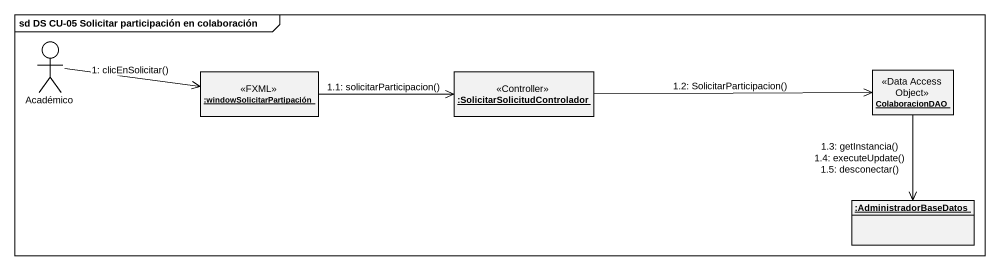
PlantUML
@startuml
mainframe sd DS CU-05 Solicitar participación en colaboración
allowmixing
hide circle
hide empty members
actor Académico
object ":windowSolicitarPartipación" as windowSolicitarPartipación <<FXML>>
object ":SolicitarSolicitudControlador" as SolicitarSolicitudControlado <<Controller>>
object ColaboracionDAO <<Data Access Object>>
object ":AdministradorBaseDatos" as AdministradorBaseDatos
Académico -right-> windowSolicitarPartipación : 1: clicEnSolicitar()
windowSolicitarPartipación -right-> SolicitarSolicitudControlado : 1.1: solicitarParticipacion()
SolicitarSolicitudControlado -right-> ColaboracionDAO : 1.2: SolicitarParticipacion()
ColaboracionDAO --> AdministradorBaseDatos : 1.3: getInstancia()\n1.4: executeUpdate()\n1.5: desconectar()
@enduml
